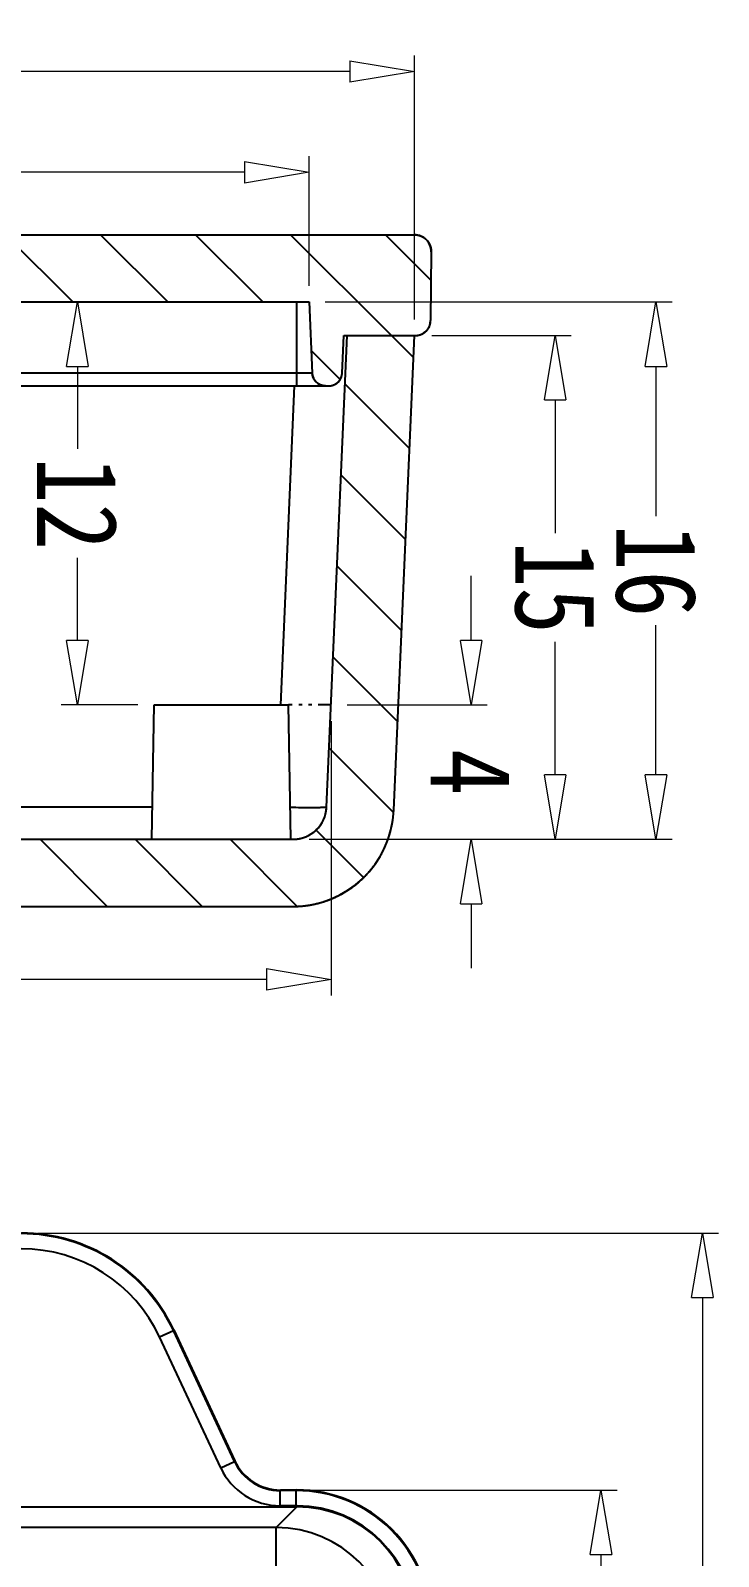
# Model space of a CAD drawing. Header units: millimetres. Extents: x 1786 to 6157, y -3574 to -1928.
# Drawn here: x 5865.01 to 5885.49, y -3471.95 to -3426.52 of the extents above; entities that cross this region are included whole.
import ezdxf

# ---------------------------------------------------------------- set-up
doc = ezdxf.new("R2010")
doc.units = ezdxf.units.MM
doc.linetypes.add('DIVIDE', pattern=[31.75, 12.7, -6.35, 0, -6.35, 0, -6.35])
doc.layers.add('dim', color=3, linetype='Continuous', lineweight=9)
doc.styles.add('FFS', font='SIMFANG.TTF', dxfattribs={"width": 0.85})
doc.dimstyles.new('YanXiu', dxfattribs={"dimtxt": 2.5, "dimasz": 2.2, "dimexe": 1, "dimexo": 0.6, "dimgap": 0.66, "dimtad": 0, "dimzin": 9, "dimdsep": 46, "dimtxsty": 'FFS', "dimblk": 'CLOSEDBLANK', "dimcen": 0, "dimclrd": 256, "dimclre": 131, "dimclrt": 42, "dimazin": 0, "dimtfac": 1, "dimtofl": 0, "dimtmove": 0, "dimatfit": 3, "dimldrblk": 'CLOSEDBLANK', "dimfxl": 0, "dimlwd": 5, "dimlwe": 5, "dimarcsym": 0})
pattern_1 = [(135, (400.6676, -380.0921), (-1.4142136, -1.4142136), [])]

# ---------------------------------------------------------------- blocks, each defined once
blk = doc.blocks.new('_ClosedBlank')
at = {"color": 0, "linetype": 'ByBlock', "lineweight": -2}
for p, q in [((-1, 0.167), (0, 0)), ((-1, 0.167), (-1, -0.167)), ((0, 0), (-1, -0.167))]:
    blk.add_line(p, q, dxfattribs=at)
blk = doc.blocks.new('*D88')
at = {"layer": 'Defpoints', "color": 0}
for p in [(5776.017, -3275.556), (5755.752, -3371.856), (5776.017, -3371.856)]:
    blk.add_point(p, dxfattribs=at)
at = {"layer": 'dim', "color": 131, "lineweight": 5}
for p, q in [((5775.537, -3275.556), (5755.273, -3275.556)), ((5775.537, -3371.856), (5755.273, -3371.856))]:
    blk.add_line(p, q, dxfattribs=at)
at = {"layer": 'dim', "lineweight": 5}
for p, q in [((5755.752, -3277.476), (5755.752, -3320.624)), ((5755.752, -3369.936), (5755.752, -3326.789))]:
    blk.add_line(p, q, dxfattribs=at)
at = {"layer": 'dim', "lineweight": 5, "xscale": 1.92, "yscale": 1.92, "zscale": 1.92}
for p, rotation in [((5755.752, -3275.556), 90), ((5755.752, -3371.856), 270)]:
    blk.add_blockref('_ClosedBlank', p, dxfattribs=dict(at, rotation=rotation))
at = {"layer": 'dim', "color": 42, "insert": (5755.752, -3323.706), "char_height": 2.4, "attachment_point": 5, "rotation": 90, "style": 'FFS'}
blk.add_mtext('96.3', dxfattribs=at)
blk = doc.blocks.new('*D89')
at = {"layer": 'Defpoints', "color": 0}
for p in [(5767.821, -3283.206), (5758.772, -3364.206), (5767.821, -3364.206)]:
    blk.add_point(p, dxfattribs=at)
at = {"layer": 'dim', "color": 131, "lineweight": 5}
for p, q in [((5767.341, -3283.206), (5758.293, -3283.206)), ((5767.341, -3364.206), (5758.293, -3364.206))]:
    blk.add_line(p, q, dxfattribs=at)
at = {"layer": 'dim', "lineweight": 5}
for p, q in [((5758.772, -3285.126), (5758.772, -3322.102)), ((5758.772, -3362.286), (5758.772, -3325.311))]:
    blk.add_line(p, q, dxfattribs=at)
at = {"layer": 'dim', "lineweight": 5, "xscale": 1.92, "yscale": 1.92, "zscale": 1.92}
for p, rotation in [((5758.772, -3283.206), 90), ((5758.772, -3364.206), 270)]:
    blk.add_blockref('_ClosedBlank', p, dxfattribs=dict(at, rotation=rotation))
at = {"layer": 'dim', "color": 42, "insert": (5758.772, -3323.706), "char_height": 2.4, "attachment_point": 5, "rotation": 90, "style": 'FFS'}
blk.add_mtext('81', dxfattribs=at)
blk = doc.blocks.new('*D98')
at = {"layer": 'Defpoints', "color": 0}
for p in [(5801.839, -3379.408), (5766.804, -3387.58, 0), (5801.839, -3387.58, 0)]:
    blk.add_point(p, dxfattribs=at)
at = {"layer": 'dim', "color": 131, "lineweight": 5}
for p, q in [((5766.804, -3387.1), (5766.804, -3378.928)), ((5801.839, -3387.1), (5801.839, -3378.928))]:
    blk.add_line(p, q, dxfattribs=at)
at = {"layer": 'dim', "lineweight": 5}
for p, q in [((5768.724, -3379.408), (5780.605, -3379.408)), ((5799.919, -3379.408), (5788.038, -3379.408))]:
    blk.add_line(p, q, dxfattribs=at)
at = {"layer": 'dim', "lineweight": 5, "xscale": 1.92, "yscale": 1.92, "zscale": 1.92, "rotation": 180}
blk.add_blockref('_ClosedBlank', (5766.804, -3379.408), dxfattribs=at)
at = {"layer": 'dim', "lineweight": 5, "xscale": 1.92, "yscale": 1.92, "zscale": 1.92}
blk.add_blockref('_ClosedBlank', (5801.839, -3379.408), dxfattribs=at)
at = {"layer": 'dim', "color": 42, "insert": (5784.321, -3379.408), "char_height": 2.4, "attachment_point": 5, "style": 'FFS'}
blk.add_mtext('35.04', dxfattribs=at)
blk = doc.blocks.new('*D100')
at = {"layer": 'Defpoints', "color": 0}
for p in [(5767.456, -3399.58, 0), (5801.186, -3399.58, 0), (5801.186, -3403.441)]:
    blk.add_point(p, dxfattribs=at)
at = {"layer": 'dim', "color": 131, "lineweight": 5}
for p, q in [((5767.456, -3400.06), (5767.456, -3403.921)), ((5801.186, -3400.06), (5801.186, -3403.921))]:
    blk.add_line(p, q, dxfattribs=at)
at = {"layer": 'dim', "lineweight": 5}
for p, q in [((5769.376, -3403.441), (5780.578, -3403.441)), ((5799.266, -3403.441), (5788.065, -3403.441))]:
    blk.add_line(p, q, dxfattribs=at)
at = {"layer": 'dim', "lineweight": 5, "xscale": 1.92, "yscale": 1.92, "zscale": 1.92, "rotation": 180}
blk.add_blockref('_ClosedBlank', (5767.456, -3403.441), dxfattribs=at)
at = {"layer": 'dim', "lineweight": 5, "xscale": 1.92, "yscale": 1.92, "zscale": 1.92}
blk.add_blockref('_ClosedBlank', (5801.186, -3403.441), dxfattribs=at)
at = {"layer": 'dim', "color": 42, "insert": (5784.321, -3403.441), "char_height": 2.4, "attachment_point": 5, "style": 'FFS'}
blk.add_mtext('33.73', dxfattribs=at)
blk = doc.blocks.new('*D101')
at = {"layer": 'Defpoints', "color": 0}
for p in [(5764.321, -3398.58, 0), (5804.321, -3398.58, 0), (5804.321, -3406.441)]:
    blk.add_point(p, dxfattribs=at)
at = {"layer": 'dim', "color": 131, "lineweight": 5}
for p, q in [((5764.321, -3399.06), (5764.321, -3406.921)), ((5804.321, -3399.06), (5804.321, -3406.921))]:
    blk.add_line(p, q, dxfattribs=at)
at = {"layer": 'dim', "lineweight": 5}
for p, q in [((5766.241, -3406.441), (5782.618, -3406.441)), ((5802.401, -3406.441), (5786.025, -3406.441))]:
    blk.add_line(p, q, dxfattribs=at)
at = {"layer": 'dim', "lineweight": 5, "xscale": 1.92, "yscale": 1.92, "zscale": 1.92, "rotation": 180}
blk.add_blockref('_ClosedBlank', (5764.321, -3406.441), dxfattribs=at)
at = {"layer": 'dim', "lineweight": 5, "xscale": 1.92, "yscale": 1.92, "zscale": 1.92}
blk.add_blockref('_ClosedBlank', (5804.321, -3406.441), dxfattribs=at)
at = {"layer": 'dim', "color": 42, "insert": (5784.321, -3406.441), "char_height": 2.4, "attachment_point": 5, "style": 'FFS'}
blk.add_mtext('40', dxfattribs=at)
blk = doc.blocks.new('*D102')
at = {"layer": 'Defpoints', "color": 0}
for p in [(5767.935, -3383.58, 0), (5760.134, -3398.58), (5764.289, -3398.58, 0)]:
    blk.add_point(p, dxfattribs=at)
at = {"layer": 'dim', "color": 131, "lineweight": 5}
for p, q in [((5767.456, -3383.58), (5759.654, -3383.58)), ((5763.809, -3398.58), (5759.654, -3398.58))]:
    blk.add_line(p, q, dxfattribs=at)
at = {"layer": 'dim', "lineweight": 5}
for p, q in [((5760.134, -3385.5), (5760.134, -3389.464)), ((5760.134, -3396.66), (5760.134, -3392.695))]:
    blk.add_line(p, q, dxfattribs=at)
at = {"layer": 'dim', "lineweight": 5, "xscale": 1.92, "yscale": 1.92, "zscale": 1.92}
for p, rotation in [((5760.134, -3383.58), 90), ((5760.134, -3398.58), 270)]:
    blk.add_blockref('_ClosedBlank', p, dxfattribs=dict(at, rotation=rotation))
at = {"layer": 'dim', "color": 42, "insert": (5760.134, -3391.08), "char_height": 2.4, "attachment_point": 5, "rotation": 90, "style": 'FFS'}
blk.add_mtext('15', dxfattribs=at)
blk = doc.blocks.new('*D103')
at = {"layer": 'Defpoints', "color": 0}
for p in [(5767.935, -3383.58, 0), (5757.134, -3399.58), (5767.456, -3399.58, 0)]:
    blk.add_point(p, dxfattribs=at)
at = {"layer": 'dim', "color": 131, "lineweight": 5}
for p, q in [((5767.456, -3383.58), (5756.654, -3383.58)), ((5766.976, -3399.58), (5756.654, -3399.58))]:
    blk.add_line(p, q, dxfattribs=at)
at = {"layer": 'dim', "lineweight": 5}
for p, q in [((5757.134, -3385.5), (5757.134, -3389.959)), ((5757.134, -3397.66), (5757.134, -3393.201))]:
    blk.add_line(p, q, dxfattribs=at)
at = {"layer": 'dim', "lineweight": 5, "xscale": 1.92, "yscale": 1.92, "zscale": 1.92}
for p, rotation in [((5757.134, -3383.58), 90), ((5757.134, -3399.58), 270)]:
    blk.add_blockref('_ClosedBlank', p, dxfattribs=dict(at, rotation=rotation))
at = {"layer": 'dim', "color": 42, "insert": (5757.134, -3391.58), "char_height": 2.4, "attachment_point": 5, "rotation": 90, "style": 'FFS'}
blk.add_mtext('16', dxfattribs=at)
blk = doc.blocks.new('*D104')
at = {"layer": 'Defpoints', "color": 0}
for p in [(5767.935, -3383.58, 0), (5762.634, -3387.58), (5766.804, -3387.58, 0)]:
    blk.add_point(p, dxfattribs=at)
at = {"layer": 'dim', "lineweight": 5}
for p, q in [((5762.634, -3381.66), (5762.634, -3379.74)), ((5762.634, -3389.5), (5762.634, -3391.42))]:
    blk.add_line(p, q, dxfattribs=at)
at = {"layer": 'dim', "color": 131, "lineweight": 5}
for p, q in [((5767.456, -3383.58), (5762.154, -3383.58)), ((5766.324, -3387.58), (5762.154, -3387.58))]:
    blk.add_line(p, q, dxfattribs=at)
at = {"layer": 'dim', "lineweight": 5, "xscale": 1.92, "yscale": 1.92, "zscale": 1.92}
for p, rotation in [((5762.634, -3383.58), 270), ((5762.634, -3387.58), 90)]:
    blk.add_blockref('_ClosedBlank', p, dxfattribs=dict(at, rotation=rotation))
at = {"layer": 'dim', "color": 42, "insert": (5762.634, -3385.58), "char_height": 2.4, "attachment_point": 5, "rotation": 90, "style": 'FFS'}
blk.add_mtext('4', dxfattribs=at)
blk = doc.blocks.new('*D106')
at = {"layer": 'Defpoints', "color": 0}
for p in [(5772.071, -3387.58, 0), (5772.537, -3399.58, 0), (5774.354, -3399.58)]:
    blk.add_point(p, dxfattribs=at)
at = {"layer": 'dim', "color": 131, "lineweight": 5}
for p, q in [((5772.551, -3387.58), (5774.834, -3387.58)), ((5773.016, -3399.58), (5774.834, -3399.58))]:
    blk.add_line(p, q, dxfattribs=at)
at = {"layer": 'dim', "lineweight": 5}
for p, q in [((5774.354, -3389.5), (5774.354, -3391.959)), ((5774.354, -3397.66), (5774.354, -3395.201))]:
    blk.add_line(p, q, dxfattribs=at)
at = {"layer": 'dim', "lineweight": 5, "xscale": 1.92, "yscale": 1.92, "zscale": 1.92}
for p, rotation in [((5774.354, -3387.58), 90), ((5774.354, -3399.58), 270)]:
    blk.add_blockref('_ClosedBlank', p, dxfattribs=dict(at, rotation=rotation))
at = {"layer": 'dim', "color": 42, "insert": (5774.354, -3393.58), "char_height": 2.4, "attachment_point": 5, "rotation": 90, "style": 'FFS'}
blk.add_mtext('12', dxfattribs=at)
blk = doc.blocks.new('*u118')
at = {"linetype": 'Continuous'}
h = blk.add_hatch(dxfattribs=at)
h.set_pattern_fill('DEFAULT__4', color=40, scale=2, angle=135, style=0, pattern_type=0)
h.set_pattern_definition(pattern_1)
edge = h.paths.add_edge_path()
edge.add_line((-16.059, 18.508), (-18.061, 18.508))
edge.add_line((-18.674, 32.552), (-18.061, 18.508))
edge.add_spline(control_points=[(-18.674, 32.552), (-18.699, 33.117), (-19.108, 33.508), (-19.673, 33.508)], knot_values=[0, 0, 0, 0, 1, 1, 1, 1], weights=[1, 0.814909, 0.814909, 1], degree=3, periodic=0)
edge.add_line((-19.673, 33.508), (-52.445, 33.508))
edge.add_spline(control_points=[(-52.445, 33.508), (-53.011, 33.508), (-53.42, 33.117), (-53.444, 32.552)], knot_values=[0, 0, 0, 0, 1, 1, 1, 1], weights=[1, 0.814909, 0.814909, 1], degree=3, periodic=0)
edge.add_line((-53.444, 32.552), (-54.057, 18.508))
edge.add_line((-54.057, 18.508), (-56.059, 18.508))
edge.add_line((-55.442, 32.639), (-56.059, 18.508))
edge.add_spline(control_points=[(-52.445, 35.508), (-54.142, 35.508), (-55.368, 34.334), (-55.442, 32.639)], knot_values=[0, 0, 0, 0, 1, 1, 1, 1], weights=[1, 0.814909, 0.814909, 1], degree=3, periodic=0)
edge.add_line((-19.673, 35.508), (-52.445, 35.508))
edge.add_spline(control_points=[(-19.673, 35.508), (-17.976, 35.508), (-16.75, 34.334), (-16.676, 32.639)], knot_values=[0, 0, 0, 0, 1, 1, 1, 1], weights=[1, 0.814909, 0.814909, 1], degree=3, periodic=0)
edge.add_line((-16.676, 32.639), (-16.059, 18.508))
h = blk.add_hatch(dxfattribs=at)
h.set_pattern_fill('DEFAULT__3', color=40, scale=2, angle=135, style=0, pattern_type=0)
h.set_pattern_definition(pattern_1)
edge = h.paths.add_edge_path()
edge.add_line((-16.027, 18.508), (-18.161, 18.508))
edge.add_spline(control_points=[(-16.027, 18.508), (-15.765, 18.508), (-15.58, 18.324), (-15.577, 18.062)], knot_values=[0, 0, 0, 0, 1, 1, 1, 1], weights=[1, 0.80679, 0.80679, 1], degree=3, periodic=0)
edge.add_line((-15.559, 16.012), (-15.577, 18.062))
edge.add_spline(control_points=[(-16.059, 15.508), (-15.764, 15.508), (-15.557, 15.717), (-15.559, 16.012)], knot_values=[0, 0, 0, 0, 1, 1, 1, 1], weights=[1, 0.802676, 0.802676, 1], degree=3, periodic=0)
edge.add_line((-16.059, 15.508), (-56.059, 15.508))
edge.add_spline(control_points=[(-56.059, 15.508), (-56.354, 15.508), (-56.562, 15.717), (-56.559, 16.012)], knot_values=[0, 0, 0, 0, 1, 1, 1, 1], weights=[1, 0.802676, 0.802676, 1], degree=3, periodic=0)
edge.add_line((-56.559, 16.012), (-56.541, 18.062))
edge.add_spline(control_points=[(-56.091, 18.508), (-56.353, 18.508), (-56.539, 18.324), (-56.541, 18.062)], knot_values=[0, 0, 0, 0, 1, 1, 1, 1], weights=[1, 0.80679, 0.80679, 1], degree=3, periodic=0)
edge.add_line((-53.957, 18.508), (-56.091, 18.508))
edge.add_line((-53.909, 19.625), (-53.957, 18.508))
edge.add_spline(control_points=[(-53.509, 20.008), (-53.735, 20.008), (-53.899, 19.851), (-53.909, 19.625)], knot_values=[0, 0, 0, 0, 1, 1, 1, 1], weights=[1, 0.814909, 0.814909, 1], degree=3, periodic=0)
edge.add_line((-53.417, 20.008), (-53.509, 20.008))
edge.add_spline(control_points=[(-53.417, 20.008), (-53.19, 20.008), (-53.027, 19.851), (-53.017, 19.625)], knot_values=[0, 0, 0, 0, 1, 1, 1, 1], weights=[1, 0.814909, 0.814909, 1], degree=3, periodic=0)
edge.add_line((-52.924, 17.508), (-53.017, 19.625))
edge.add_line((-19.194, 17.508), (-52.924, 17.508))
edge.add_line((-19.194, 17.508), (-19.102, 19.625))
edge.add_spline(control_points=[(-18.702, 20.008), (-18.928, 20.008), (-19.092, 19.851), (-19.102, 19.625)], knot_values=[0, 0, 0, 0, 1, 1, 1, 1], weights=[1, 0.814909, 0.814909, 1], degree=3, periodic=0)
edge.add_line((-18.61, 20.008), (-18.702, 20.008))
edge.add_spline(control_points=[(-18.61, 20.008), (-18.383, 20.008), (-18.22, 19.851), (-18.21, 19.625)], knot_values=[0, 0, 0, 0, 1, 1, 1, 1], weights=[1, 0.814909, 0.814909, 1], degree=3, periodic=0)
edge.add_line((-18.21, 19.625), (-18.161, 18.508))
at = {"color": 7, "linetype": 'Continuous'}
for p, q in [((-51.946, 56.996), (-51.946, 53.998)), ((-51.945, 53.998), (-52.563, 53.381)), ((-51.945, 53.998), (-20.173, 53.998)), ((-19.556, 53.381), (-52.563, 53.381)), ((-52.542, 53.349), (-52.542, 52.899)), ((-52.542, 53.349), (-52.061, 53.349)), ((-52.061, 53.349), (-52.061, 52.899)), ((-52.559, 52.881), (-52.542, 52.899)), ((-52.072, 52.881), (-52.559, 52.881)), ((-52.542, 52.899), (-52.061, 52.899)), ((-52.061, 52.899), (-52.072, 52.881)), ((-50.701, 52.033), (-50.713, 52.015)), ((-48.896, 48.118), (-50.713, 52.015)), ((-50.294, 52.223), (-50.701, 52.033)), ((-50.701, 52.033), (-48.884, 48.136)), ((-50.294, 52.223), (-48.476, 48.326)), ((-48.476, 48.326), (-48.884, 48.136)), ((-48.884, 48.136), (-48.896, 48.118)), ((-19.673, 35.508), (-52.445, 35.508)), ((-19.673, 35.508), (-52.445, 35.508)), ((-19.673, 33.508), (-52.445, 33.508)), ((-19.673, 33.508), (-52.445, 33.508)), ((-52.379, 33.508), (-52.309, 29.508)), ((-48.24, 33.508), (-48.309, 29.508)), ((-55.442, 32.639), (-56.059, 18.508)), ((-55.442, 32.639), (-56.059, 18.508)), ((-53.444, 32.552), (-54.057, 18.508)), ((-53.444, 32.552), (-54.057, 18.508)), ((-48.256, 32.552), (-26.293, 32.552)), ((-52.079, 29.508), (-52.493, 20.005)), ((-48.309, 29.508), (-52.309, 29.508)), ((-24.318, 20.008), (-53.509, 20.008)), ((-53.417, 20.008), (-53.509, 20.008)), ((-52.559, 20.008), (-52.559, 17.508)), ((-53.909, 19.625), (-53.957, 18.508)), ((-53.909, 19.625), (-53.957, 18.508)), ((-52.924, 17.508), (-53.017, 19.625)), ((-53.017, 19.625), (-24.325, 19.625)), ((-52.924, 17.508), (-53.017, 19.625)), ((-53.957, 18.508), (-56.091, 18.508)), ((-53.957, 18.508), (-56.091, 18.508)), ((-54.057, 18.508), (-56.059, 18.508)), ((-56.559, 16.012), (-56.541, 18.062)), ((-56.559, 16.012), (-56.541, 18.062)), ((-19.194, 17.508), (-52.924, 17.508)), ((-19.194, 17.508), (-52.924, 17.508)), ((-16.059, 15.508), (-56.059, 15.508)), ((-16.059, 15.508), (-56.059, 15.508))]:
    blk.add_line(p, q, dxfattribs=at)
at = {"color": 2, "linetype": 'DIVIDE', "ltscale": 0.03}
blk.add_line((-53.577, 29.508), (-52.309, 29.508), dxfattribs=at)
at = {"color": 7, "linetype": 'Continuous'}
for centre, radius, start, end in [((-51.939, 57.502), 3.503, 180.1086, 269.8968), ((-52.559, 56.881), 4, 179.9935, 270.0001), ((-52.542, 56.899), 4, 179.9934, 270.0002), ((-52.542, 56.899), 3.55, 180.3925, 269.6075), ((-52.541, 56.885), 3.536, 269.592, 269.9871), ((-52.061, 51.399), 1.95, 25.0017, 89.9981), ((-52.072, 51.382), 1.5, 25, 90.0074), ((-52.061, 51.399), 1.5, 25.0001, 90.0072), ((-44.353, 50.249), 4.55, 204.9998, 270.0002), ((-44.364, 50.231), 5, 205.0001, 270.0039), ((-44.353, 50.249), 5, 205, 270.0039), ((-52.445, 32.508), 3, 90, 177.5), ((-52.445, 32.508), 1, 90, 177.5), ((-53.509, 19.608), 0.4, 90, 177.5), ((-53.417, 19.608), 0.4, 2.5, 90), ((-56.091, 18.058), 0.45, 90, 179.5), ((-56.059, 16.008), 0.5, 179.5, 270)]:
    blk.add_arc(centre, radius, start, end, dxfattribs=at)
blk.add_ellipse((-52.556, 56.885), major_axis=(2.48, 2.48), ratio=0.998099, start_param=2.357146, end_param=3.926039, dxfattribs=at)
for points, start_tangent, end_tangent in [([(-52.445, 35.508), (-52.478, 35.508), (-52.51, 35.507), (-52.543, 35.506), (-52.576, 35.505), (-52.609, 35.503), (-52.642, 35.501), (-52.675, 35.499), (-52.709, 35.496), (-52.742, 35.493), (-52.776, 35.49), (-52.809, 35.486), (-52.843, 35.481), (-52.877, 35.477), (-52.91, 35.472), (-52.944, 35.466), (-52.978, 35.46), (-53.012, 35.454), (-53.046, 35.447), (-53.08, 35.44), (-53.114, 35.432), (-53.148, 35.424), (-53.183, 35.416), (-53.217, 35.407), (-53.251, 35.398), (-53.285, 35.388), (-53.319, 35.378), (-53.353, 35.367), (-53.387, 35.356), (-53.421, 35.345), (-53.455, 35.333), (-53.489, 35.321), (-53.523, 35.308), (-53.556, 35.295), (-53.59, 35.281), (-53.624, 35.267), (-53.657, 35.252), (-53.69, 35.237), (-53.724, 35.222), (-53.757, 35.206), (-53.79, 35.19), (-53.823, 35.173), (-53.855, 35.156), (-53.888, 35.138), (-53.92, 35.12), (-53.952, 35.102), (-53.984, 35.083), (-54.016, 35.064), (-54.048, 35.044), (-54.079, 35.024), (-54.11, 35.003), (-54.141, 34.983), (-54.172, 34.961), (-54.202, 34.939), (-54.233, 34.917), (-54.263, 34.895), (-54.292, 34.872), (-54.322, 34.849), (-54.351, 34.825), (-54.38, 34.801), (-54.408, 34.776), (-54.437, 34.752), (-54.465, 34.726), (-54.492, 34.701), (-54.52, 34.675), (-54.547, 34.649), (-54.573, 34.622), (-54.6, 34.595), (-54.626, 34.568), (-54.652, 34.541), (-54.677, 34.513), (-54.702, 34.485), (-54.726, 34.456), (-54.751, 34.428), (-54.774, 34.399), (-54.798, 34.37), (-54.821, 34.34), (-54.843, 34.31), (-54.866, 34.28), (-54.888, 34.25), (-54.909, 34.22), (-54.93, 34.189), (-54.951, 34.158), (-54.971, 34.127), (-54.991, 34.095), (-55.01, 34.064), (-55.029, 34.032), (-55.048, 34), (-55.066, 33.968), (-55.084, 33.936), (-55.101, 33.904), (-55.118, 33.871), (-55.134, 33.838), (-55.15, 33.806), (-55.166, 33.773), (-55.181, 33.74), (-55.195, 33.707), (-55.21, 33.673), (-55.223, 33.64), (-55.237, 33.607), (-55.25, 33.573), (-55.262, 33.54), (-55.274, 33.506), (-55.286, 33.472), (-55.297, 33.439), (-55.308, 33.405), (-55.318, 33.371), (-55.328, 33.338), (-55.338, 33.304), (-55.347, 33.27), (-55.355, 33.237), (-55.364, 33.203), (-55.371, 33.169), (-55.379, 33.136), (-55.386, 33.102), (-55.392, 33.068), (-55.399, 33.035), (-55.404, 33.001), (-55.41, 32.968), (-55.415, 32.935), (-55.419, 32.901), (-55.424, 32.868), (-55.427, 32.835), (-55.431, 32.802), (-55.434, 32.769), (-55.437, 32.737), (-55.439, 32.704), (-55.441, 32.671), (-55.442, 32.639)], (-1, 0), (-0.043619, -0.999048)), ([(-52.445, 33.508), (-52.456, 33.508), (-52.467, 33.508), (-52.478, 33.507), (-52.489, 33.507), (-52.5, 33.506), (-52.511, 33.506), (-52.522, 33.505), (-52.533, 33.504), (-52.544, 33.503), (-52.555, 33.502), (-52.567, 33.501), (-52.578, 33.499), (-52.589, 33.498), (-52.6, 33.496), (-52.612, 33.494), (-52.623, 33.492), (-52.634, 33.49), (-52.646, 33.488), (-52.657, 33.485), (-52.668, 33.483), (-52.68, 33.48), (-52.691, 33.477), (-52.702, 33.474), (-52.714, 33.471), (-52.725, 33.468), (-52.736, 33.465), (-52.748, 33.461), (-52.759, 33.457), (-52.771, 33.454), (-52.782, 33.45), (-52.793, 33.445), (-52.804, 33.441), (-52.816, 33.437), (-52.827, 33.432), (-52.838, 33.428), (-52.849, 33.423), (-52.86, 33.418), (-52.871, 33.413), (-52.882, 33.407), (-52.893, 33.402), (-52.904, 33.396), (-52.915, 33.391), (-52.926, 33.385), (-52.937, 33.379), (-52.948, 33.373), (-52.958, 33.366), (-52.969, 33.36), (-52.979, 33.353), (-52.99, 33.347), (-53, 33.34), (-53.011, 33.333), (-53.021, 33.326), (-53.031, 33.318), (-53.041, 33.311), (-53.051, 33.304), (-53.061, 33.296), (-53.071, 33.288), (-53.08, 33.28), (-53.09, 33.272), (-53.1, 33.264), (-53.109, 33.256), (-53.118, 33.247), (-53.128, 33.239), (-53.137, 33.23), (-53.146, 33.222), (-53.155, 33.213), (-53.163, 33.204), (-53.172, 33.195), (-53.181, 33.186), (-53.189, 33.176), (-53.197, 33.167), (-53.206, 33.157), (-53.214, 33.148), (-53.222, 33.138), (-53.229, 33.128), (-53.237, 33.119), (-53.245, 33.109), (-53.252, 33.099), (-53.259, 33.089), (-53.267, 33.078), (-53.274, 33.068), (-53.28, 33.058), (-53.287, 33.048), (-53.294, 33.037), (-53.3, 33.027), (-53.307, 33.016), (-53.313, 33.005), (-53.319, 32.995), (-53.325, 32.984), (-53.33, 32.973), (-53.336, 32.962), (-53.342, 32.951), (-53.347, 32.94), (-53.352, 32.93), (-53.357, 32.919), (-53.362, 32.907), (-53.367, 32.896), (-53.371, 32.885), (-53.376, 32.874), (-53.38, 32.863), (-53.384, 32.852), (-53.388, 32.841), (-53.392, 32.829), (-53.396, 32.818), (-53.399, 32.807), (-53.403, 32.796), (-53.406, 32.785), (-53.409, 32.773), (-53.412, 32.762), (-53.415, 32.751), (-53.418, 32.74), (-53.421, 32.728), (-53.423, 32.717), (-53.425, 32.706), (-53.428, 32.695), (-53.43, 32.684), (-53.432, 32.672), (-53.433, 32.661), (-53.435, 32.65), (-53.437, 32.639), (-53.438, 32.628), (-53.439, 32.617), (-53.44, 32.606), (-53.441, 32.595), (-53.442, 32.584), (-53.443, 32.573), (-53.444, 32.562), (-53.444, 32.552)], (-1, 0), (-0.043619, -0.999048)), ([(-53.444, 32.552), (-53.393, 32.561), (-53.243, 32.567), (-53.005, 32.57), (-52.695, 32.567), (-52.363, 32.562)], (0.048496, 0.998823), (0.999743, -0.022676)), ([(-53.509, 20.008), (-53.513, 20.008), (-53.518, 20.008), (-53.522, 20.008), (-53.526, 20.008), (-53.531, 20.007), (-53.535, 20.007), (-53.54, 20.007), (-53.544, 20.006), (-53.549, 20.006), (-53.553, 20.006), (-53.557, 20.005), (-53.562, 20.004), (-53.566, 20.004), (-53.571, 20.003), (-53.575, 20.002), (-53.58, 20.002), (-53.585, 20.001), (-53.589, 20), (-53.594, 19.999), (-53.598, 19.998), (-53.603, 19.997), (-53.607, 19.996), (-53.612, 19.994), (-53.616, 19.993), (-53.621, 19.992), (-53.625, 19.991), (-53.63, 19.989), (-53.635, 19.988), (-53.639, 19.986), (-53.644, 19.985), (-53.648, 19.983), (-53.653, 19.981), (-53.657, 19.98), (-53.662, 19.978), (-53.666, 19.976), (-53.671, 19.974), (-53.675, 19.972), (-53.679, 19.97), (-53.684, 19.968), (-53.688, 19.966), (-53.693, 19.963), (-53.697, 19.961), (-53.701, 19.959), (-53.706, 19.956), (-53.71, 19.954), (-53.714, 19.951), (-53.718, 19.949), (-53.723, 19.946), (-53.727, 19.943), (-53.731, 19.941), (-53.735, 19.938), (-53.739, 19.935), (-53.743, 19.932), (-53.747, 19.929), (-53.751, 19.926), (-53.755, 19.923), (-53.759, 19.92), (-53.763, 19.917), (-53.767, 19.914), (-53.771, 19.91), (-53.774, 19.907), (-53.778, 19.904), (-53.782, 19.9), (-53.786, 19.897), (-53.789, 19.893), (-53.793, 19.89), (-53.796, 19.886), (-53.8, 19.883), (-53.803, 19.879), (-53.806, 19.875), (-53.81, 19.872), (-53.813, 19.868), (-53.816, 19.864), (-53.819, 19.86), (-53.823, 19.856), (-53.826, 19.852), (-53.829, 19.848), (-53.832, 19.844), (-53.835, 19.84), (-53.837, 19.836), (-53.84, 19.832), (-53.843, 19.828), (-53.846, 19.824), (-53.848, 19.82), (-53.851, 19.815), (-53.853, 19.811), (-53.856, 19.807), (-53.858, 19.803), (-53.861, 19.798), (-53.863, 19.794), (-53.865, 19.79), (-53.867, 19.785), (-53.87, 19.781), (-53.872, 19.777), (-53.874, 19.772), (-53.876, 19.768), (-53.878, 19.763), (-53.879, 19.759), (-53.881, 19.754), (-53.883, 19.75), (-53.885, 19.746), (-53.886, 19.741), (-53.888, 19.737), (-53.889, 19.732), (-53.891, 19.728), (-53.892, 19.723), (-53.893, 19.719), (-53.895, 19.714), (-53.896, 19.71), (-53.897, 19.705), (-53.898, 19.701), (-53.899, 19.696), (-53.9, 19.692), (-53.901, 19.687), (-53.902, 19.683), (-53.903, 19.678), (-53.903, 19.674), (-53.904, 19.669), (-53.905, 19.665), (-53.905, 19.66), (-53.906, 19.656), (-53.907, 19.652), (-53.907, 19.647), (-53.907, 19.643), (-53.908, 19.638), (-53.908, 19.634), (-53.908, 19.63), (-53.909, 19.625)], (-1, 0), (-0.043619, -0.999048)), ([(-53.417, 20.008), (-53.412, 20.008), (-53.408, 20.008), (-53.403, 20.008), (-53.399, 20.008), (-53.395, 20.007), (-53.39, 20.007), (-53.386, 20.007), (-53.381, 20.006), (-53.377, 20.006), (-53.372, 20.006), (-53.368, 20.005), (-53.363, 20.004), (-53.359, 20.004), (-53.354, 20.003), (-53.35, 20.002), (-53.345, 20.002), (-53.341, 20.001), (-53.336, 20), (-53.332, 19.999), (-53.327, 19.998), (-53.323, 19.997), (-53.318, 19.996), (-53.314, 19.994), (-53.309, 19.993), (-53.305, 19.992), (-53.3, 19.991), (-53.295, 19.989), (-53.291, 19.988), (-53.286, 19.986), (-53.282, 19.985), (-53.277, 19.983), (-53.273, 19.981), (-53.268, 19.98), (-53.264, 19.978), (-53.259, 19.976), (-53.255, 19.974), (-53.25, 19.972), (-53.246, 19.97), (-53.242, 19.968), (-53.237, 19.966), (-53.233, 19.963), (-53.229, 19.961), (-53.224, 19.959), (-53.22, 19.956), (-53.216, 19.954), (-53.211, 19.951), (-53.207, 19.949), (-53.203, 19.946), (-53.199, 19.943), (-53.194, 19.941), (-53.19, 19.938), (-53.186, 19.935), (-53.182, 19.932), (-53.178, 19.929), (-53.174, 19.926), (-53.17, 19.923), (-53.166, 19.92), (-53.162, 19.917), (-53.159, 19.914), (-53.155, 19.91), (-53.151, 19.907), (-53.147, 19.904), (-53.144, 19.9), (-53.14, 19.897), (-53.136, 19.893), (-53.133, 19.89), (-53.129, 19.886), (-53.126, 19.883), (-53.122, 19.879), (-53.119, 19.875), (-53.116, 19.872), (-53.112, 19.868), (-53.109, 19.864), (-53.106, 19.86), (-53.103, 19.856), (-53.1, 19.852), (-53.097, 19.848), (-53.094, 19.844), (-53.091, 19.84), (-53.088, 19.836), (-53.085, 19.832), (-53.082, 19.828), (-53.08, 19.824), (-53.077, 19.82), (-53.075, 19.815), (-53.072, 19.811), (-53.069, 19.807), (-53.067, 19.803), (-53.065, 19.798), (-53.062, 19.794), (-53.06, 19.79), (-53.058, 19.785), (-53.056, 19.781), (-53.054, 19.777), (-53.052, 19.772), (-53.05, 19.768), (-53.048, 19.763), (-53.046, 19.759), (-53.044, 19.754), (-53.043, 19.75), (-53.041, 19.746), (-53.039, 19.741), (-53.038, 19.737), (-53.036, 19.732), (-53.035, 19.728), (-53.033, 19.723), (-53.032, 19.719), (-53.031, 19.714), (-53.03, 19.71), (-53.028, 19.705), (-53.027, 19.701), (-53.026, 19.696), (-53.025, 19.692), (-53.024, 19.687), (-53.024, 19.683), (-53.023, 19.678), (-53.022, 19.674), (-53.021, 19.669), (-53.021, 19.665), (-53.02, 19.66), (-53.019, 19.656), (-53.019, 19.652), (-53.018, 19.647), (-53.018, 19.643), (-53.018, 19.638), (-53.017, 19.634), (-53.017, 19.63), (-53.017, 19.625)], (1, 0), (0.043619, -0.999048)), ([(-56.091, 18.508), (-56.096, 18.508), (-56.101, 18.508), (-56.106, 18.508), (-56.111, 18.508), (-56.116, 18.507), (-56.122, 18.507), (-56.127, 18.507), (-56.132, 18.506), (-56.137, 18.506), (-56.142, 18.505), (-56.147, 18.504), (-56.152, 18.504), (-56.157, 18.503), (-56.163, 18.502), (-56.168, 18.501), (-56.173, 18.501), (-56.178, 18.5), (-56.183, 18.498), (-56.189, 18.497), (-56.194, 18.496), (-56.199, 18.495), (-56.204, 18.494), (-56.209, 18.492), (-56.215, 18.491), (-56.22, 18.489), (-56.225, 18.488), (-56.23, 18.486), (-56.236, 18.484), (-56.241, 18.482), (-56.246, 18.481), (-56.251, 18.479), (-56.256, 18.477), (-56.261, 18.475), (-56.267, 18.472), (-56.272, 18.47), (-56.277, 18.468), (-56.282, 18.466), (-56.287, 18.463), (-56.292, 18.461), (-56.297, 18.458), (-56.302, 18.456), (-56.307, 18.453), (-56.312, 18.45), (-56.317, 18.447), (-56.322, 18.444), (-56.327, 18.441), (-56.332, 18.438), (-56.337, 18.435), (-56.341, 18.432), (-56.346, 18.429), (-56.351, 18.426), (-56.355, 18.422), (-56.36, 18.419), (-56.365, 18.415), (-56.369, 18.412), (-56.374, 18.408), (-56.378, 18.405), (-56.383, 18.401), (-56.387, 18.397), (-56.391, 18.393), (-56.396, 18.39), (-56.4, 18.386), (-56.404, 18.382), (-56.408, 18.378), (-56.412, 18.373), (-56.416, 18.369), (-56.42, 18.365), (-56.424, 18.361), (-56.428, 18.357), (-56.432, 18.352), (-56.436, 18.348), (-56.439, 18.343), (-56.443, 18.339), (-56.447, 18.334), (-56.45, 18.33), (-56.454, 18.325), (-56.457, 18.32), (-56.46, 18.316), (-56.464, 18.311), (-56.467, 18.306), (-56.47, 18.302), (-56.473, 18.297), (-56.476, 18.292), (-56.479, 18.287), (-56.482, 18.282), (-56.485, 18.277), (-56.487, 18.272), (-56.49, 18.267), (-56.492, 18.262), (-56.495, 18.257), (-56.497, 18.252), (-56.5, 18.247), (-56.502, 18.242), (-56.504, 18.237), (-56.507, 18.232), (-56.509, 18.226), (-56.511, 18.221), (-56.513, 18.216), (-56.515, 18.211), (-56.517, 18.206), (-56.518, 18.201), (-56.52, 18.195), (-56.522, 18.19), (-56.523, 18.185), (-56.525, 18.18), (-56.526, 18.175), (-56.527, 18.169), (-56.529, 18.164), (-56.53, 18.159), (-56.531, 18.154), (-56.532, 18.149), (-56.533, 18.143), (-56.534, 18.138), (-56.535, 18.133), (-56.536, 18.128), (-56.537, 18.123), (-56.538, 18.117), (-56.538, 18.112), (-56.539, 18.107), (-56.539, 18.102), (-56.54, 18.097), (-56.54, 18.092), (-56.541, 18.087), (-56.541, 18.082), (-56.541, 18.077), (-56.541, 18.072), (-56.541, 18.067), (-56.541, 18.062)], (-1, 0), (-0.008727, -0.999962)), ([(-56.059, 15.508), (-56.065, 15.508), (-56.071, 15.508), (-56.076, 15.508), (-56.082, 15.508), (-56.087, 15.509), (-56.093, 15.509), (-56.099, 15.51), (-56.104, 15.51), (-56.11, 15.511), (-56.116, 15.511), (-56.122, 15.512), (-56.128, 15.513), (-56.133, 15.513), (-56.139, 15.514), (-56.145, 15.515), (-56.151, 15.516), (-56.157, 15.517), (-56.162, 15.519), (-56.168, 15.52), (-56.174, 15.521), (-56.18, 15.523), (-56.186, 15.524), (-56.192, 15.526), (-56.198, 15.527), (-56.203, 15.529), (-56.209, 15.531), (-56.215, 15.533), (-56.221, 15.535), (-56.227, 15.537), (-56.233, 15.539), (-56.238, 15.541), (-56.244, 15.543), (-56.25, 15.546), (-56.256, 15.548), (-56.262, 15.551), (-56.267, 15.553), (-56.273, 15.556), (-56.279, 15.559), (-56.284, 15.561), (-56.29, 15.564), (-56.296, 15.567), (-56.301, 15.57), (-56.307, 15.574), (-56.312, 15.577), (-56.318, 15.58), (-56.323, 15.583), (-56.329, 15.587), (-56.334, 15.59), (-56.34, 15.594), (-56.345, 15.598), (-56.35, 15.601), (-56.355, 15.605), (-56.361, 15.609), (-56.366, 15.613), (-56.371, 15.617), (-56.376, 15.621), (-56.381, 15.625), (-56.386, 15.629), (-56.391, 15.634), (-56.396, 15.638), (-56.4, 15.642), (-56.405, 15.647), (-56.41, 15.651), (-56.414, 15.656), (-56.419, 15.661), (-56.423, 15.665), (-56.428, 15.67), (-56.432, 15.675), (-56.437, 15.68), (-56.441, 15.685), (-56.445, 15.69), (-56.449, 15.695), (-56.453, 15.7), (-56.457, 15.705), (-56.461, 15.71), (-56.465, 15.715), (-56.469, 15.721), (-56.472, 15.726), (-56.476, 15.731), (-56.479, 15.737), (-56.483, 15.742), (-56.486, 15.748), (-56.49, 15.753), (-56.493, 15.759), (-56.496, 15.764), (-56.499, 15.77), (-56.502, 15.775), (-56.505, 15.781), (-56.508, 15.787), (-56.511, 15.792), (-56.513, 15.798), (-56.516, 15.804), (-56.518, 15.81), (-56.521, 15.815), (-56.523, 15.821), (-56.525, 15.827), (-56.528, 15.833), (-56.53, 15.839), (-56.532, 15.845), (-56.534, 15.85), (-56.536, 15.856), (-56.538, 15.862), (-56.539, 15.868), (-56.541, 15.874), (-56.543, 15.88), (-56.544, 15.886), (-56.546, 15.892), (-56.547, 15.897), (-56.548, 15.903), (-56.549, 15.909), (-56.551, 15.915), (-56.552, 15.921), (-56.553, 15.927), (-56.554, 15.932), (-56.554, 15.938), (-56.555, 15.944), (-56.556, 15.95), (-56.557, 15.956), (-56.557, 15.961), (-56.558, 15.967), (-56.558, 15.973), (-56.558, 15.979), (-56.559, 15.984), (-56.559, 15.99), (-56.559, 15.996), (-56.559, 16.001), (-56.559, 16.007), (-56.559, 16.012)], (-1, 0), (0.008727, 0.999962))]:
    blk.add_spline(points, degree=3, dxfattribs=dict(at, start_tangent=start_tangent, end_tangent=end_tangent))
at = {"layer": 'dim'}
dim = blk.add_linear_dim(base=(-64.628, 45.231), p1=(-44.364, 141.531), p2=(-44.364, 45.231), angle=90, dimstyle='YanXiu', override={"dimtxt": 2.4, "dimasz": 1.92, "dimexe": 0.47976, "dimexo": 0.47976, "dimgap": 0.47976, "dimzin": 8}, dxfattribs=at)
dim.commit()
dim.dimension.update_dxf_attribs({"geometry": '*D88', "text_midpoint": (-64.628, 93.381), "dimtype": 128, "insert": (-5820.381, 3417.088)})
for base, p1, p2, picture, middle in [((-61.608, 52.881), (-52.559, 133.881), (-52.559, 52.881), '*D89', (-61.608, 93.381)), ((-57.747, 29.508, 0), (-52.445, 33.508), (-53.577, 29.508, 0), '*D104', (-57.747, 31.508, 0)), ((-63.247, 17.508, 0), (-52.445, 33.508), (-52.924, 17.508), '*D103', (-63.247, 25.508, 0)), ((-60.247, 18.508, 0), (-52.445, 33.508), (-56.091, 18.508), '*D102', (-60.247, 26.008, 0)), ((-46.027, 17.508, 0), (-48.309, 29.508), (-47.844, 17.508), '*D106', (-46.027, 23.508, 0))]:
    dim = blk.add_linear_dim(base=base, p1=p1, p2=p2, angle=90, dimstyle='YanXiu', override={"dimtxt": 2.4, "dimasz": 1.92, "dimexe": 0.47976, "dimexo": 0.47976, "dimgap": 0.47976, "dimzin": 8}, dxfattribs=at)
    dim.commit()
    dim.dimension.update_dxf_attribs({"geometry": picture, "text_midpoint": middle, "insert": (-5820.381, 3417.088)})
for base, p1, p2, picture, middle in [((-18.541, 37.68, 0), (-53.577, 29.508), (-18.541, 29.508), '*D98', (-36.059, 37.68, 0)), ((-19.194, 13.647, 0), (-52.924, 17.508), (-19.194, 17.508), '*D100', (-36.059, 13.647, 0))]:
    dim = blk.add_linear_dim(base=base, p1=p1, p2=p2, dimstyle='YanXiu', override={"dimtxt": 2.4, "dimasz": 1.92, "dimexe": 0.47976, "dimexo": 0.47976, "dimgap": 0.47976, "dimzin": 8}, dxfattribs=at)
    dim.commit()
    dim.dimension.update_dxf_attribs({"geometry": picture, "text_midpoint": middle, "insert": (-5820.381, 3417.088)})
dim = blk.add_linear_dim(base=(-16.059, 10.647, 0), p1=(-56.059, 18.508), p2=(-16.059, 18.508), dimstyle='YanXiu', override={"dimtxt": 2.4, "dimasz": 1.92, "dimexe": 0.47976, "dimexo": 0.47976, "dimgap": 0.47976, "dimzin": 8}, dxfattribs=at)
dim.commit()
dim.dimension.update_dxf_attribs({"geometry": '*D101', "text_midpoint": (-36.059, 10.647, 0), "dimtype": 128, "insert": (-5820.381, 3417.088)})

msp = doc.modelspace()

# ---------------------------------------------------------------- block references
at = {"rotation": 180}
msp.add_blockref('*u118', (5820.381, -3417.088, 0), dxfattribs=at)

doc.saveas('drawing.dxf')
